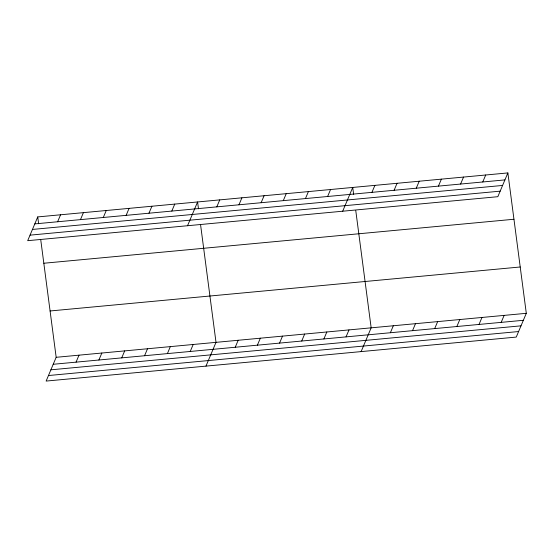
<?xml version="1.0" encoding="UTF-8"?>
<svg xmlns="http://www.w3.org/2000/svg" width="554" height="554" viewBox="0 0 554 554"><rect width="100%" height="100%" fill="white"/><g stroke="black" fill="none" stroke-linecap="round" stroke-linejoin="round"><path stroke-width="0.83" d="M37.741 216.919L27.7 240.685L497.831 196.698L507.873 172.924L37.741 216.919L38.642 223.781M57.63 221.759L60.573 214.779M80.462 219.626L83.412 212.646M103.293 217.487L106.243 210.506M40.781 240.083L56.169 357.302L46.127 381.076L516.259 337.081L526.3 313.315L507.873 172.924M126.132 215.354L129.082 208.373M76.057 362.15L79.007 355.169M148.964 213.214L151.914 206.233M98.889 360.01L101.839 353.03M171.802 211.081L174.752 204.094M121.728 357.877L124.678 350.897M187.543 225.727L197.584 201.961L198.484 208.823M144.559 355.737L147.509 348.757M216.801 206.871L219.751 199.883M167.398 353.604L170.341 346.617M238.961 204.793L241.911 197.813M190.23 351.465L193.18 344.484M261.128 202.722L264.078 195.735M205.97 366.118L216.012 342.344L200.624 225.125M283.288 200.645L286.238 193.665M235.228 347.254L238.178 340.274M305.455 198.574L308.405 191.587M257.388 345.184L260.338 338.196M327.615 196.497L330.565 189.516M279.555 343.106L282.505 336.126M342.691 211.213L352.725 187.446L353.632 194.309M301.715 341.035L304.665 334.048M371.942 192.349L374.892 185.368M323.882 338.958L326.832 331.978M394.109 190.278L397.052 183.298M346.042 336.887L348.992 329.907M416.269 188.201L419.219 181.22M361.118 351.603L371.159 327.829L355.772 210.61M438.436 186.13L441.379 179.15M390.369 332.739L393.319 325.759M460.596 184.053L463.546 177.072M412.536 330.662L415.486 323.681M482.756 181.982L485.706 175.002M434.696 328.591L437.646 321.611M456.863 326.514L459.813 319.533M479.023 324.443L481.973 317.463M501.19 322.366L504.14 315.385M34.791 223.899L504.923 179.905M32.451 229.439L502.582 185.445M30.041 235.145L500.172 191.158M43.821 263.247L513.953 219.252M50.089 310.974L520.22 266.986M56.169 357.302L526.3 313.315M53.219 364.283L523.35 320.295M50.878 369.823L521.009 325.835M48.468 375.536L518.599 331.541"/></g></svg>
